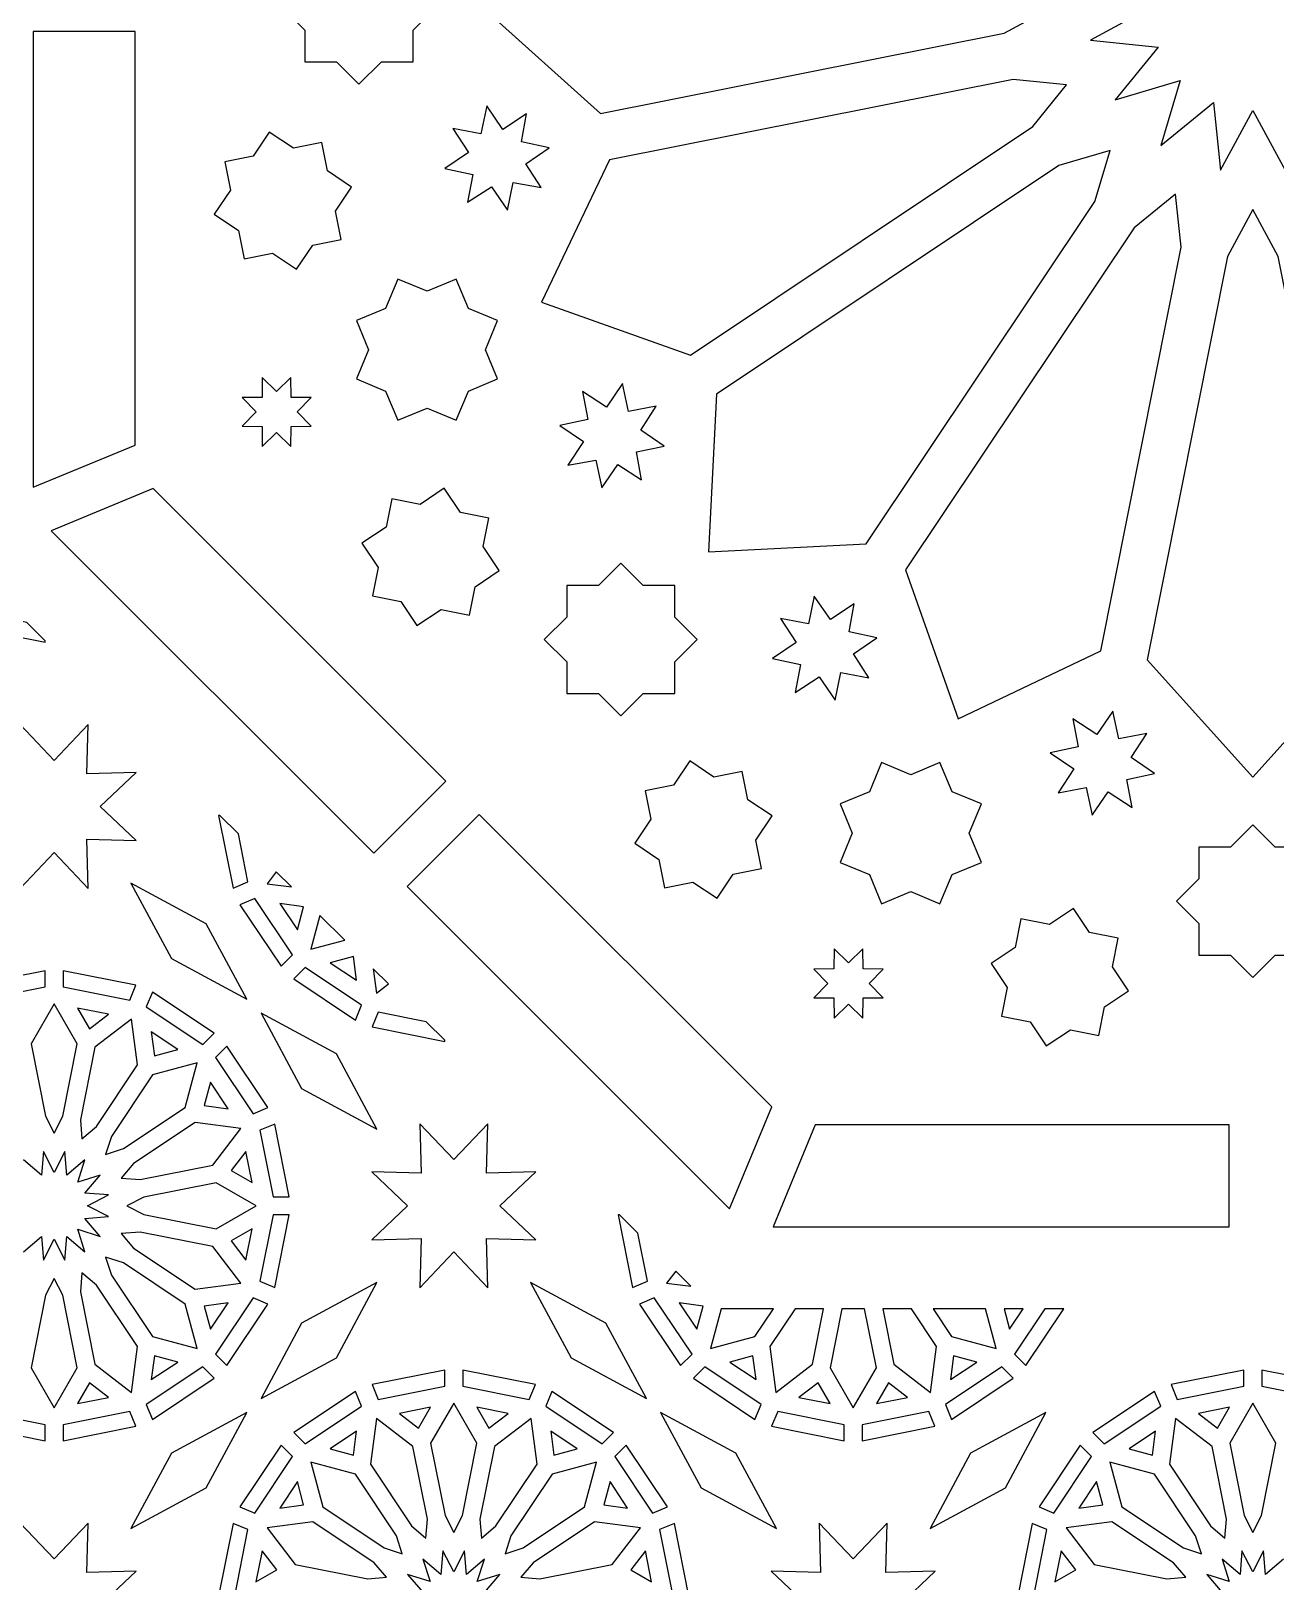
# Model space of a CAD drawing. Header units: millimetres. Extents: x 5 to 1085, y 1055 to 2435.
# Drawn here: x 331 to 549.1, y 1469 to 1740.9 of the extents above; entities that cross this region are included whole.
import ezdxf

# ---------------------------------------------------------------- set-up
doc = ezdxf.new("R2010")
doc.units = ezdxf.units.MM
doc.layers.add('CUT', color=1, linetype='CONTINUOUS')

msp = doc.modelspace()

# ---------------------------------------------------------------- linework, layer by layer
at = {"layer": 'CUT'}
for points in [[(501.502, 1749.387), (430.768, 1763.456), (410.187, 1744.925), (430.768, 1726.394), (501.502, 1740.463), (509.753, 1744.925)], [(379.004, 1741.002), (379.004, 1735.454), (384.552, 1735.454), (388.475, 1731.531), (392.398, 1735.454), (397.946, 1735.454), (397.946, 1741.002), (401.869, 1744.925), (397.946, 1748.848), (397.946, 1754.396), (392.398, 1754.396), (388.475, 1758.319), (384.552, 1754.396), (379.004, 1754.396), (379.004, 1748.848), (375.081, 1744.925)], [(349.25, 1668.276), (349.25, 1740.8), (331.4, 1740.8), (331.4, 1660.883)], [(512.441, 1731.408), (503.113, 1732.372), (432.378, 1718.303), (420.455, 1693.306), (446.561, 1684.061), (506.527, 1724.129)], [(408.409, 1715.741), (407.494, 1710.843), (411.669, 1713.563), (414.487, 1709.451), (415.516, 1714.328), (420.414, 1713.412), (417.694, 1717.588), (421.806, 1720.405), (416.929, 1721.435), (417.844, 1726.333), (413.669, 1723.613), (410.851, 1727.724), (409.822, 1722.848), (404.924, 1723.763), (407.644, 1719.588), (403.532, 1716.77)], [(367.346, 1705.909), (368.338, 1700.924), (373.322, 1701.916), (377.547, 1699.092), (380.371, 1703.317), (385.355, 1704.309), (384.363, 1709.294), (387.187, 1713.519), (382.962, 1716.343), (381.97, 1721.327), (376.986, 1720.335), (372.761, 1723.159), (369.937, 1718.934), (364.953, 1717.942), (365.945, 1712.957), (363.121, 1708.732)], [(511.11, 1717.269), (451.144, 1677.202), (449.695, 1649.545), (477.352, 1650.994), (517.419, 1710.96), (520.099, 1719.949)], [(524.279, 1706.377), (484.211, 1646.411), (493.456, 1620.305), (518.453, 1632.228), (532.522, 1702.963), (531.558, 1712.291)], [(540.613, 1701.352), (526.544, 1630.618), (545.075, 1610.037), (563.606, 1630.618), (549.537, 1701.352), (545.075, 1709.603)], [(393.146, 1677.748), (395.27, 1672.622), (400.395, 1674.745), (405.521, 1672.622), (407.645, 1677.748), (412.77, 1679.872), (410.647, 1684.997), (412.77, 1690.122), (407.645, 1692.246), (405.521, 1697.371), (400.395, 1695.248), (395.27, 1697.371), (393.146, 1692.246), (388.021, 1690.122), (390.144, 1684.997), (388.021, 1679.872)], [(371.504, 1671.535), (371.545, 1668.026), (374.055, 1670.479), (376.565, 1668.026), (376.606, 1671.535), (380.115, 1671.576), (377.662, 1674.086), (380.115, 1676.596), (376.606, 1676.637), (376.565, 1680.146), (374.055, 1677.694), (371.545, 1680.146), (371.504, 1676.637), (367.995, 1676.596), (370.447, 1674.086), (367.995, 1671.576)], [(429.98, 1665.663), (431.009, 1660.786), (433.827, 1664.898), (438.002, 1662.178), (437.087, 1667.076), (441.963, 1668.105), (437.852, 1670.923), (440.572, 1675.098), (435.673, 1674.183), (434.644, 1679.06), (431.827, 1674.948), (427.651, 1677.669), (428.566, 1672.77), (423.69, 1671.741), (427.802, 1668.923), (425.081, 1664.748)], [(403.689, 1609.373), (352.407, 1660.655), (334.557, 1653.261), (391.067, 1596.751)], [(395.806, 1640.864), (398.63, 1636.639), (402.855, 1639.463), (407.839, 1638.471), (408.831, 1643.455), (413.056, 1646.279), (410.232, 1650.504), (411.224, 1655.489), (406.24, 1656.481), (403.416, 1660.706), (399.191, 1657.882), (394.207, 1658.874), (393.215, 1653.889), (388.99, 1651.066), (391.813, 1646.841), (390.821, 1641.856)], [(430.419, 1624.721), (434.342, 1620.798), (438.265, 1624.721), (443.813, 1624.721), (443.813, 1630.269), (447.736, 1634.192), (443.813, 1638.115), (443.813, 1643.663), (438.265, 1643.663), (434.342, 1647.586), (430.419, 1643.663), (424.871, 1643.663), (424.871, 1638.115), (420.948, 1634.192), (424.871, 1630.269), (424.871, 1624.721)], [(469.073, 1627.652), (471.891, 1623.54), (472.92, 1628.416), (477.819, 1627.501), (475.098, 1631.677), (479.21, 1634.494), (474.333, 1635.523), (475.248, 1640.422), (471.073, 1637.702), (468.255, 1641.813), (467.226, 1636.937), (462.328, 1637.852), (465.048, 1633.677), (460.936, 1630.859), (465.813, 1629.83), (464.898, 1624.931)], [(330.259, 1637.194), (321.845, 1638.867), (320.767, 1636.268), (333.5, 1633.734), (333.5, 1633.953)], [(519.738, 1607.494), (523.913, 1604.774), (522.998, 1609.672), (527.874, 1610.701), (523.763, 1613.519), (526.483, 1617.694), (521.585, 1616.779), (520.555, 1621.656), (517.738, 1617.544), (513.562, 1620.264), (514.478, 1615.366), (509.601, 1614.337), (513.713, 1611.519), (510.993, 1607.344), (515.891, 1608.259), (516.92, 1603.382)], [(335.075, 1596.839), (341.026, 1590.558), (340.793, 1599.207), (349.442, 1598.974), (343.161, 1604.925), (349.442, 1610.876), (340.793, 1610.643), (341.026, 1619.292), (335.075, 1613.011), (329.124, 1619.292), (329.357, 1610.643), (320.708, 1610.876), (326.989, 1604.925), (320.708, 1598.974), (329.357, 1599.207), (329.124, 1590.558)], [(446.991, 1591.663), (451.216, 1588.84), (454.039, 1593.065), (459.024, 1594.057), (458.032, 1599.041), (460.856, 1603.266), (456.631, 1606.09), (455.639, 1611.074), (450.654, 1610.082), (446.429, 1612.906), (443.605, 1608.681), (438.621, 1607.689), (439.613, 1602.705), (436.789, 1598.48), (441.014, 1595.656), (442.006, 1590.671)], [(485.147, 1589.994), (490.272, 1587.871), (492.396, 1592.996), (497.521, 1595.12), (495.398, 1600.245), (497.521, 1605.371), (492.396, 1607.495), (490.272, 1612.62), (485.147, 1610.497), (480.022, 1612.62), (477.898, 1607.495), (472.772, 1605.371), (474.895, 1600.245), (472.772, 1595.12), (477.898, 1592.996), (480.022, 1587.871)], [(364.103, 1603.35), (363.884, 1603.35), (366.418, 1590.617), (369.017, 1591.695), (367.344, 1600.109)], [(460.805, 1552.257), (409.523, 1603.539), (396.901, 1590.917), (453.411, 1534.407)], [(548.998, 1578.854), (554.546, 1578.854), (554.546, 1584.402), (558.469, 1588.325), (554.546, 1592.248), (554.546, 1597.796), (548.998, 1597.796), (545.075, 1601.719), (541.152, 1597.796), (535.604, 1597.796), (535.604, 1592.248), (531.681, 1588.325), (535.604, 1584.402), (535.604, 1578.854), (541.152, 1578.854), (545.075, 1574.931)], [(373.977, 1593.476), (372.367, 1591.376), (376.639, 1590.814)], [(368.829, 1571.171), (361.724, 1584.369), (348.526, 1591.474), (355.631, 1578.276)], [(376.825, 1578.903), (370.223, 1588.784), (367.623, 1587.707), (374.836, 1576.913)], [(377.688, 1583.282), (378.779, 1587.355), (374.599, 1587.905)], [(381.631, 1585.823), (380.041, 1579.891), (385.973, 1581.481)], [(513.107, 1565.795), (518.092, 1564.803), (519.084, 1569.787), (523.309, 1572.611), (520.485, 1576.836), (521.477, 1581.82), (516.493, 1582.812), (513.669, 1587.037), (509.444, 1584.213), (504.459, 1585.205), (503.467, 1580.221), (499.242, 1577.397), (502.066, 1573.172), (501.074, 1568.188), (506.059, 1567.196), (508.882, 1562.971)], [(474.236, 1570.297), (476.746, 1567.845), (476.787, 1571.354), (480.296, 1571.395), (477.844, 1573.905), (480.296, 1576.415), (476.787, 1576.456), (476.746, 1579.965), (474.236, 1577.512), (471.726, 1579.965), (471.685, 1576.456), (468.176, 1576.415), (470.629, 1573.905), (468.176, 1571.395), (471.685, 1571.354), (471.726, 1567.845)], [(388.055, 1574.449), (387.505, 1578.629), (383.432, 1577.538)], [(333.5, 1576.116), (320.767, 1573.582), (321.845, 1570.983), (333.5, 1573.301)], [(349.383, 1573.582), (336.65, 1576.116), (336.65, 1573.301), (348.305, 1570.983)], [(388.934, 1570.073), (379.053, 1576.675), (377.063, 1574.686), (387.857, 1567.473)], [(390.964, 1576.489), (391.526, 1572.217), (393.626, 1573.827)], [(363.087, 1565.164), (352.293, 1572.377), (351.216, 1569.777), (361.097, 1563.175)], [(336.589, 1550.613), (339.118, 1563.325), (335.075, 1570.329), (331.032, 1563.325), (333.561, 1550.613), (335.075, 1547.656)], [(344.59, 1568.51), (339.137, 1569.594), (341.245, 1565.943)], [(400.259, 1567.194), (391.845, 1568.867), (390.767, 1566.268), (403.5, 1563.734), (403.5, 1563.953)], [(342.477, 1548.838), (349.679, 1559.616), (348.624, 1567.633), (342.208, 1562.711), (339.679, 1549.998), (339.947, 1546.687)], [(371.321, 1568.679), (378.426, 1555.481), (391.624, 1548.376), (384.519, 1561.574)], [(352.095, 1565.401), (352.645, 1561.221), (356.718, 1562.312)], [(372.527, 1552.143), (365.314, 1562.937), (363.325, 1560.947), (369.927, 1551.066)], [(347.239, 1544.947), (358.016, 1552.148), (360.109, 1559.959), (352.298, 1557.866), (345.097, 1547.089), (344.077, 1543.927)], [(362.462, 1556.568), (361.371, 1552.495), (365.551, 1551.945)], [(350.148, 1539.529), (362.861, 1542.058), (367.783, 1548.474), (359.766, 1549.529), (348.988, 1542.327), (346.837, 1539.797)], [(376.266, 1536.5), (373.732, 1549.233), (371.133, 1548.155), (373.451, 1536.5)], [(405.075, 1526.839), (411.026, 1520.558), (410.793, 1529.207), (419.442, 1528.974), (413.161, 1534.925), (419.442, 1540.876), (410.793, 1540.643), (411.026, 1549.292), (405.075, 1543.011), (399.124, 1549.292), (399.357, 1540.643), (390.708, 1540.876), (396.989, 1534.925), (390.708, 1528.974), (399.357, 1529.207), (399.124, 1520.558)], [(540.95, 1549.1), (468.426, 1549.1), (461.033, 1531.25), (540.95, 1531.25)], [(368.66, 1544.44), (366.093, 1541.095), (369.744, 1538.987)], [(350.763, 1533.411), (363.475, 1530.882), (370.479, 1534.925), (363.475, 1538.968), (350.763, 1536.439), (347.806, 1534.925)], [(369.744, 1530.863), (366.093, 1528.755), (368.66, 1525.41)], [(373.732, 1520.617), (376.266, 1533.35), (373.451, 1533.35), (371.133, 1521.695)], [(434.103, 1533.35), (433.884, 1533.35), (436.418, 1520.617), (439.017, 1521.695), (437.344, 1530.109)], [(348.988, 1527.523), (359.766, 1520.321), (367.783, 1521.376), (362.861, 1527.792), (350.148, 1530.321), (346.837, 1530.053)], [(345.097, 1522.761), (352.298, 1511.984), (360.109, 1509.891), (358.016, 1517.702), (347.239, 1524.903), (344.077, 1525.923)], [(339.679, 1519.852), (342.208, 1507.139), (348.624, 1502.217), (349.679, 1510.234), (342.477, 1521.012), (339.947, 1523.163)], [(443.977, 1523.476), (442.367, 1521.376), (446.639, 1520.814)], [(333.561, 1519.237), (331.032, 1506.525), (335.075, 1499.521), (339.118, 1506.525), (336.589, 1519.237), (335.075, 1522.194)], [(371.321, 1501.171), (384.519, 1508.276), (391.624, 1521.474), (378.426, 1514.369)], [(438.829, 1501.171), (431.724, 1514.369), (418.526, 1521.474), (425.631, 1508.276)], [(365.551, 1517.905), (361.371, 1517.355), (362.462, 1513.282)], [(369.927, 1518.784), (363.325, 1508.903), (365.314, 1506.913), (372.527, 1517.707)], [(446.825, 1508.903), (440.223, 1518.784), (437.623, 1517.707), (444.836, 1506.913)], [(447.688, 1513.282), (448.779, 1517.355), (444.599, 1517.905)], [(451.906, 1516.85), (450.041, 1509.891), (457.852, 1511.984), (461.104, 1516.85)], [(464.892, 1516.85), (460.471, 1510.234), (461.526, 1502.217), (467.942, 1507.139), (469.874, 1516.85)], [(473.086, 1516.85), (471.032, 1506.525), (475.075, 1499.521), (479.118, 1506.525), (477.064, 1516.85)], [(480.276, 1516.85), (482.208, 1507.139), (488.624, 1502.217), (489.679, 1510.234), (485.258, 1516.85)], [(489.046, 1516.85), (492.298, 1511.984), (500.109, 1509.891), (498.244, 1516.85)], [(501.506, 1516.85), (502.462, 1513.282), (504.846, 1516.85)], [(508.634, 1516.85), (503.325, 1508.903), (505.314, 1506.913), (511.955, 1516.85)], [(361.097, 1506.675), (351.216, 1500.073), (352.293, 1497.473), (363.087, 1504.686)], [(356.718, 1507.538), (352.645, 1508.629), (352.095, 1504.449)], [(458.934, 1500.073), (449.053, 1506.675), (447.063, 1504.686), (457.857, 1497.473)], [(458.055, 1504.449), (457.505, 1508.629), (453.432, 1507.538)], [(501.097, 1506.675), (491.216, 1500.073), (492.293, 1497.473), (503.087, 1504.686)], [(496.718, 1507.538), (492.645, 1508.629), (492.095, 1504.449)], [(344.59, 1501.34), (341.245, 1503.907), (339.137, 1500.256)], [(403.5, 1506.116), (390.767, 1503.582), (391.845, 1500.983), (403.5, 1503.301)], [(419.383, 1503.582), (406.65, 1506.116), (406.65, 1503.301), (418.305, 1500.983)], [(471.013, 1500.256), (468.905, 1503.907), (465.56, 1501.34)], [(484.59, 1501.34), (481.245, 1503.907), (479.137, 1500.256)], [(543.5, 1506.116), (530.767, 1503.582), (531.845, 1500.983), (543.5, 1503.301)], [(546.65, 1503.301), (558.305, 1500.983), (559.383, 1503.582), (546.65, 1506.116)], [(379.053, 1493.175), (388.934, 1499.777), (387.857, 1502.377), (377.063, 1495.164)], [(433.087, 1495.164), (422.293, 1502.377), (421.216, 1499.777), (431.097, 1493.175)], [(519.053, 1493.175), (528.934, 1499.777), (527.857, 1502.377), (517.063, 1495.164)], [(333.5, 1496.549), (321.845, 1498.867), (320.767, 1496.268), (333.5, 1493.734)], [(348.305, 1498.867), (336.65, 1496.549), (336.65, 1493.734), (349.383, 1496.268)], [(368.829, 1498.679), (355.631, 1491.574), (348.526, 1478.376), (361.724, 1485.481)], [(401.013, 1499.594), (395.56, 1498.51), (398.905, 1495.943)], [(406.589, 1480.613), (409.118, 1493.325), (405.075, 1500.329), (401.032, 1493.325), (403.561, 1480.613), (405.075, 1477.656)], [(414.59, 1498.51), (409.137, 1499.594), (411.245, 1495.943)], [(441.321, 1498.679), (448.426, 1485.481), (461.624, 1478.376), (454.519, 1491.574)], [(473.5, 1496.549), (461.845, 1498.867), (460.767, 1496.268), (473.5, 1493.734)], [(488.305, 1498.867), (476.65, 1496.549), (476.65, 1493.734), (489.383, 1496.268)], [(508.829, 1498.679), (495.631, 1491.574), (488.526, 1478.376), (501.724, 1485.481)], [(541.013, 1499.594), (535.56, 1498.51), (538.905, 1495.943)], [(546.589, 1480.613), (549.118, 1493.325), (545.075, 1500.329), (541.032, 1493.325), (543.561, 1480.613), (545.075, 1477.656)], [(388.055, 1495.401), (383.432, 1492.312), (387.505, 1491.221)], [(400.471, 1479.998), (397.942, 1492.711), (391.526, 1497.633), (390.471, 1489.616), (397.673, 1478.838), (400.203, 1476.687)], [(412.477, 1478.838), (419.679, 1489.616), (418.624, 1497.633), (412.208, 1492.711), (409.679, 1479.998), (409.947, 1476.687)], [(422.095, 1495.401), (422.645, 1491.221), (426.718, 1492.312)], [(528.055, 1495.401), (523.432, 1492.312), (527.505, 1491.221)], [(540.471, 1479.998), (537.942, 1492.711), (531.526, 1497.633), (530.471, 1489.616), (537.673, 1478.838), (540.203, 1476.687)], [(370.223, 1481.066), (376.825, 1490.947), (374.836, 1492.937), (367.623, 1482.143)], [(442.527, 1482.143), (435.314, 1492.937), (433.325, 1490.947), (439.927, 1481.066)], [(510.223, 1481.066), (516.825, 1490.947), (514.836, 1492.937), (507.623, 1482.143)], [(395.053, 1477.089), (387.852, 1487.866), (380.041, 1489.959), (382.134, 1482.148), (392.911, 1474.947), (396.073, 1473.927)], [(417.239, 1474.947), (428.016, 1482.148), (430.109, 1489.959), (422.298, 1487.866), (415.097, 1477.089), (414.077, 1473.927)], [(535.053, 1477.089), (527.852, 1487.866), (520.041, 1489.959), (522.134, 1482.148), (532.911, 1474.947), (536.073, 1473.927)], [(377.688, 1486.568), (374.599, 1481.945), (378.779, 1482.495)], [(432.462, 1486.568), (431.371, 1482.495), (435.551, 1481.945)], [(517.688, 1486.568), (514.599, 1481.945), (518.779, 1482.495)], [(335.075, 1456.839), (341.026, 1450.558), (340.793, 1459.207), (349.442, 1458.974), (343.161, 1464.925), (349.442, 1470.876), (340.793, 1470.643), (341.026, 1479.292), (335.075, 1473.011), (329.124, 1479.292), (329.357, 1470.643), (320.708, 1470.876), (326.989, 1464.925), (320.708, 1458.974), (329.357, 1459.207), (329.124, 1450.558)], [(366.699, 1466.5), (369.017, 1478.155), (366.418, 1479.233), (363.884, 1466.5)], [(391.162, 1472.327), (380.384, 1479.529), (372.367, 1478.474), (377.289, 1472.058), (390.002, 1469.529), (393.313, 1469.797)], [(420.148, 1469.529), (432.861, 1472.058), (437.783, 1478.474), (429.766, 1479.529), (418.988, 1472.327), (416.837, 1469.797)], [(446.266, 1466.5), (443.732, 1479.233), (441.133, 1478.155), (443.451, 1466.5)], [(475.075, 1456.839), (481.026, 1450.558), (480.793, 1459.207), (489.442, 1458.974), (483.161, 1464.925), (489.442, 1470.876), (480.793, 1470.643), (481.026, 1479.292), (475.075, 1473.011), (469.124, 1479.292), (469.357, 1470.643), (460.708, 1470.876), (466.989, 1464.925), (460.708, 1458.974), (469.357, 1459.207), (469.124, 1450.558)], [(506.699, 1466.5), (509.017, 1478.155), (506.418, 1479.233), (503.884, 1466.5)], [(531.162, 1472.327), (520.384, 1479.529), (512.367, 1478.474), (517.289, 1472.058), (530.002, 1469.529), (533.313, 1469.797)], [(371.49, 1474.44), (370.406, 1468.987), (374.057, 1471.095)], [(438.66, 1474.44), (436.093, 1471.095), (439.744, 1468.987)], [(511.49, 1474.44), (510.406, 1468.987), (514.057, 1471.095)]]:
    msp.add_lwpolyline(points, close=True, dxfattribs=at)
for points in [[(527.098, 1744.925), (516.636, 1739.269), (528.466, 1738.045), (520.966, 1728.816), (532.363, 1732.213), (528.966, 1720.816), (538.195, 1728.316), (539.419, 1716.486), (545.075, 1726.948), (550.731, 1716.486), (551.955, 1728.316), (561.184, 1720.816), (557.787, 1732.213), (569.184, 1728.816), (561.684, 1738.045), (573.514, 1739.269), (563.052, 1744.925)], [(329.683, 1526.856), (332.847, 1529.545), (333.182, 1525.407), (335.075, 1529.101), (336.968, 1525.407), (337.303, 1529.545), (340.467, 1526.856), (339.193, 1530.807), (343.144, 1529.533), (340.455, 1532.697), (344.593, 1533.032), (340.899, 1534.925), (344.593, 1536.818), (340.455, 1537.153), (343.144, 1540.317), (339.193, 1539.043), (340.467, 1542.994), (337.303, 1540.305), (336.968, 1544.443), (335.075, 1540.749), (333.182, 1544.443), (332.847, 1540.305), (329.683, 1542.994)], [(410.455, 1467.153), (413.144, 1470.317), (409.193, 1469.043), (410.467, 1472.994), (407.303, 1470.305), (406.968, 1474.443), (405.075, 1470.749), (403.182, 1474.443), (402.847, 1470.305), (399.683, 1472.994), (400.957, 1469.043), (397.006, 1470.317), (399.695, 1467.153)], [(550.467, 1472.994), (547.303, 1470.305), (546.968, 1474.443), (545.075, 1470.749), (543.182, 1474.443), (542.847, 1470.305), (539.683, 1472.994), (540.957, 1469.043), (537.006, 1470.317), (539.695, 1467.153), (535.557, 1466.818), (539.251, 1464.925), (535.557, 1463.032), (539.695, 1462.697), (537.006, 1459.533), (540.957, 1460.807), (539.683, 1456.856), (542.847, 1459.545), (543.182, 1455.407), (545.075, 1459.101), (546.968, 1455.407), (547.303, 1459.545), (550.467, 1456.856)]]:
    msp.add_lwpolyline(points, dxfattribs=at)

doc.saveas('drawing.dxf')
